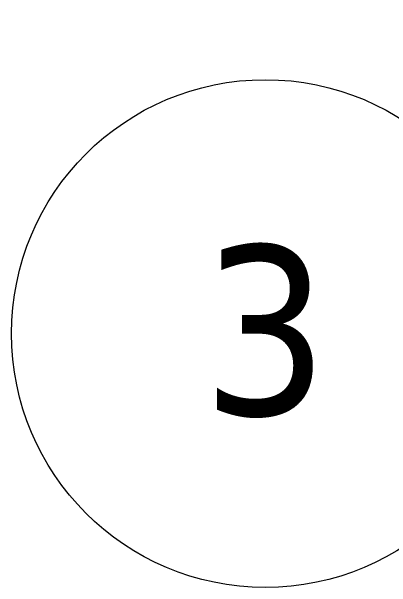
# Model space of a CAD drawing. Header units: millimetres. Extents: x 100 to 4572, y -190 to 4100.
# Drawn here: x 1059.9 to 1104.8, y 2769.3 to 2837.4 of the extents above; entities that cross this region are included whole.
import ezdxf

# ---------------------------------------------------------------- set-up
doc = ezdxf.new("R2010")
doc.units = ezdxf.units.MM
doc.header["$LTSCALE"] = 10
doc.layers.add('Symbol (ISO)', color=7, linetype='Continuous', lineweight=18)
doc.styles.add('Note Text (ISO)', font='tahoma.ttf')

# ---------------------------------------------------------------- blocks, each defined once
blk = doc.blocks.new('Balloon23')
at = {"layer": 'Symbol (ISO)'}
for p, q in [((136.7916, 283.6923), (135.2716, 283.7391)), ((135.2716, 283.7391), (135.3386, 283.2436)), ((135.3051, 283.4913), (136.7916, 283.6923)), ((135.3386, 283.2436), (136.7916, 283.6923)), ((135.3051, 283.4913), (111.9546, 280.3347))]:
    blk.add_line(p, q, dxfattribs=at)
at = {"layer": 'Symbol (ISO)', "flags": 128}
blk.add_lwpolyline([(135.3386, 283.2436), (136.7916, 283.6923), (135.2716, 283.7391), (135.3386, 283.2436)], dxfattribs=at)
at = {"layer": 'Symbol (ISO)'}
blk.add_circle((108.9897, 279.9338), 3, dxfattribs=at)
blk.add_solid([(135.3386, 283.2436), (136.7916, 283.6923), (135.2716, 283.7391), (135.3386, 283.2436)], dxfattribs=at)
at = {"layer": 'Symbol (ISO)', "insert": (108.9897, 279.9549), "char_height": 2, "attachment_point": 5, "style": 'Note Text (ISO)'}
blk.add_mtext('3', dxfattribs=at)

msp = doc.modelspace()

# ---------------------------------------------------------------- block references
at = {"layer": 'Symbol (ISO)', "xscale": 10, "yscale": 10, "zscale": 10}
msp.add_blockref('Balloon23', (0, 0), dxfattribs=at)

doc.saveas('drawing.dxf')
